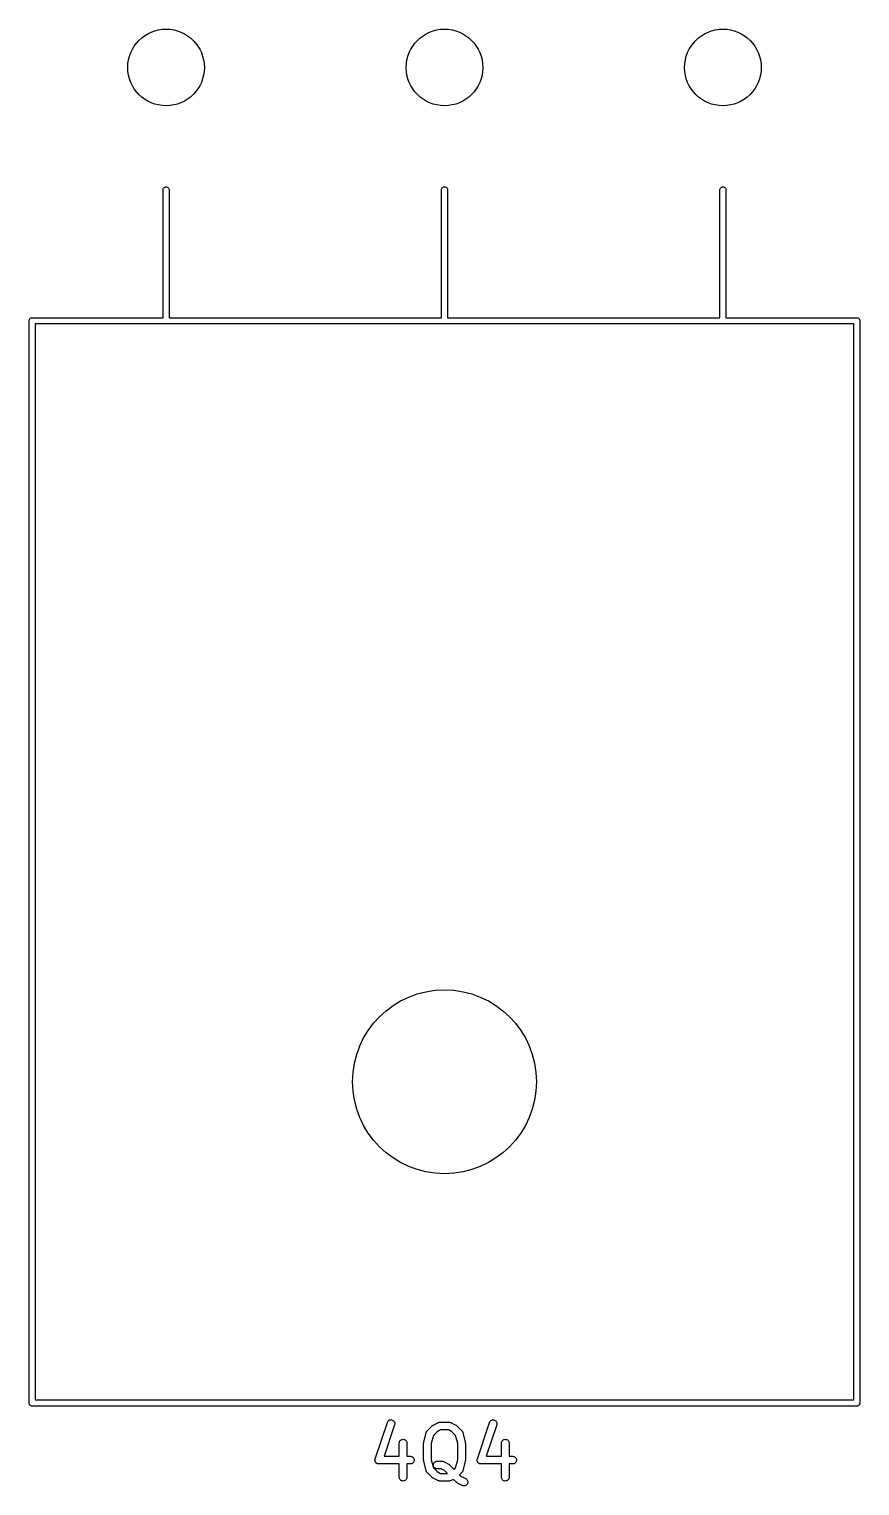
# Model space of a CAD drawing. Extents: x 0.77 to 9.62, y -5.42 to -2.18.
# Drawn here: x 2.794 to 3.435, y -5.418 to -4.295 of the extents above; entities that cross this region are included whole.
import ezdxf

# ---------------------------------------------------------------- set-up
doc = ezdxf.new("R2010")
doc.units = 0
doc.header["$MEASUREMENT"] = 0
doc.layers.add('BLACK', color=7, linetype='CONTINUOUS')

msp = doc.modelspace()

# ---------------------------------------------------------------- linework, layer by layer
at = {"layer": 'BLACK', "linetype": 'CONTINUOUS'}
for p, q in [((2.89764, -4.41937), (2.89767, -4.41903)), ((2.89764, -4.51791), (2.89764, -4.41937)), ((2.89767, -4.41903), (2.89781, -4.41858)), ((2.89781, -4.41858), (2.89803, -4.41817)), ((2.89803, -4.41817), (2.89832, -4.41781)), ((2.89832, -4.41781), (2.89868, -4.41751)), ((2.89868, -4.41751), (2.89909, -4.4173)), ((2.89909, -4.4173), (2.89954, -4.41716)), ((2.89954, -4.41716), (2.9, -4.41711)), ((2.9, -4.41711), (2.90046, -4.41716)), ((2.90046, -4.41716), (2.90091, -4.4173)), ((2.90091, -4.4173), (2.90132, -4.41751)), ((2.90132, -4.41751), (2.90168, -4.41781)), ((2.90168, -4.41781), (2.90197, -4.41817)), ((2.90197, -4.41817), (2.90219, -4.41858)), ((2.90219, -4.41858), (2.90233, -4.41903)), ((2.90233, -4.41903), (2.90236, -4.41937)), ((2.90236, -4.41937), (2.90236, -4.51791)), ((3.1122, -4.41937), (3.11224, -4.41903)), ((3.1122, -4.51791), (3.1122, -4.41937)), ((3.11224, -4.41903), (3.11237, -4.41858)), ((3.11237, -4.41858), (3.11259, -4.41817)), ((3.11259, -4.41817), (3.11289, -4.41781)), ((3.11289, -4.41781), (3.11325, -4.41751)), ((3.11325, -4.41751), (3.11366, -4.4173)), ((3.11366, -4.4173), (3.1141, -4.41716)), ((3.1141, -4.41716), (3.11457, -4.41711)), ((3.11457, -4.41711), (3.11503, -4.41716)), ((3.11503, -4.41716), (3.11548, -4.4173)), ((3.11548, -4.4173), (3.11589, -4.41751)), ((3.11589, -4.41751), (3.11625, -4.41781)), ((3.11625, -4.41781), (3.11654, -4.41817)), ((3.11654, -4.41817), (3.11676, -4.41858)), ((3.11676, -4.41858), (3.11689, -4.41903)), ((3.11689, -4.41903), (3.11693, -4.41937)), ((3.11693, -4.41937), (3.11693, -4.51791)), ((3.32677, -4.41937), (3.32681, -4.41903)), ((3.32677, -4.51791), (3.32677, -4.41937)), ((3.32681, -4.41903), (3.32694, -4.41858)), ((3.32694, -4.41858), (3.32716, -4.41817)), ((3.32716, -4.41817), (3.32746, -4.41781)), ((3.32746, -4.41781), (3.32782, -4.41751)), ((3.32782, -4.41751), (3.32823, -4.4173)), ((3.32823, -4.4173), (3.32867, -4.41716)), ((3.32867, -4.41716), (3.32913, -4.41711)), ((3.32913, -4.41711), (3.3296, -4.41716)), ((3.3296, -4.41716), (3.33004, -4.4173)), ((3.33004, -4.4173), (3.33045, -4.41751)), ((3.33045, -4.41751), (3.33081, -4.41781)), ((3.33081, -4.41781), (3.33111, -4.41817)), ((3.33111, -4.41817), (3.33133, -4.41858)), ((3.33133, -4.41858), (3.33146, -4.41903)), ((3.33146, -4.41903), (3.3315, -4.41937)), ((3.3315, -4.41937), (3.3315, -4.51791)), ((2.79448, -4.52028), (2.79452, -4.51981)), ((2.79449, -4.52039), (2.79448, -4.52028)), ((2.79449, -5.35441), (2.79449, -4.52039)), ((2.79452, -4.51981), (2.79466, -4.51937)), ((2.79466, -4.51937), (2.79488, -4.51896)), ((2.79488, -4.51896), (2.79517, -4.5186)), ((2.79517, -4.5186), (2.79553, -4.5183)), ((2.79553, -4.5183), (2.79594, -4.51808)), ((2.79594, -4.51808), (2.79639, -4.51795)), ((2.79639, -4.51795), (2.79673, -4.51791)), ((2.79673, -4.51791), (2.79685, -4.5179)), ((2.79685, -4.5179), (2.79697, -4.51791)), ((2.79697, -4.51791), (2.89764, -4.51791)), ((2.89988, -4.52264), (2.79921, -4.52264)), ((2.79921, -4.52264), (2.79921, -5.35217)), ((2.9, -4.52265), (2.89988, -4.52264)), ((2.90012, -4.52264), (2.9, -4.52265)), ((3.11445, -4.52264), (2.90012, -4.52264)), ((2.90236, -4.51791), (3.1122, -4.51791)), ((3.11457, -4.52265), (3.11445, -4.52264)), ((3.11468, -4.52264), (3.11457, -4.52265)), ((3.32902, -4.52264), (3.11468, -4.52264)), ((3.11693, -4.51791), (3.32677, -4.51791)), ((3.32913, -4.52265), (3.32902, -4.52264)), ((3.32925, -4.52264), (3.32913, -4.52265)), ((3.42992, -4.52264), (3.32925, -4.52264)), ((3.3315, -4.51791), (3.43217, -4.51791)), ((3.42992, -5.35217), (3.42992, -4.52264)), ((3.43217, -4.51791), (3.43228, -4.5179)), ((3.43228, -4.5179), (3.4324, -4.51791)), ((3.4324, -4.51791), (3.4324, -4.51791)), ((3.4324, -4.51791), (3.43275, -4.51795)), ((3.43275, -4.51795), (3.43319, -4.51808)), ((3.43319, -4.51808), (3.4336, -4.5183)), ((3.4336, -4.5183), (3.43396, -4.5186)), ((3.43396, -4.5186), (3.43426, -4.51896)), ((3.43426, -4.51896), (3.43448, -4.51937)), ((3.43448, -4.51937), (3.43461, -4.51981)), ((3.43461, -4.51981), (3.43466, -4.52028)), ((3.43466, -4.52028), (3.43465, -4.52039)), ((3.43465, -4.52039), (3.43465, -5.35441)), ((2.79448, -5.35453), (2.79449, -5.35441)), ((2.79452, -5.35499), (2.79448, -5.35453)), ((2.79466, -5.35544), (2.79452, -5.35499)), ((2.79488, -5.35585), (2.79466, -5.35544)), ((2.79517, -5.35621), (2.79488, -5.35585)), ((2.79553, -5.3565), (2.79517, -5.35621)), ((2.79921, -5.35217), (3.42992, -5.35217)), ((3.43396, -5.35621), (3.4336, -5.3565)), ((3.43426, -5.35585), (3.43396, -5.35621)), ((3.43448, -5.35544), (3.43426, -5.35585)), ((3.43461, -5.35499), (3.43448, -5.35544)), ((3.43465, -5.35464), (3.43461, -5.35499)), ((3.43465, -5.35441), (3.43466, -5.35453)), ((3.43466, -5.35453), (3.43465, -5.35464)), ((2.79594, -5.35672), (2.79553, -5.3565)), ((2.79639, -5.35686), (2.79594, -5.35672)), ((2.79673, -5.35689), (2.79639, -5.35686)), ((2.79685, -5.3569), (2.79673, -5.35689)), ((2.79673, -5.35689), (2.79673, -5.35689)), ((2.79697, -5.35689), (2.79685, -5.3569)), ((3.43217, -5.35689), (2.79697, -5.35689)), ((3.07257, -5.36761), (3.07314, -5.36752)), ((3.07314, -5.36752), (3.07371, -5.36754)), ((3.07371, -5.36754), (3.07428, -5.36767)), ((3.15131, -5.36761), (3.15188, -5.36752)), ((3.15188, -5.36752), (3.15245, -5.36754)), ((3.15245, -5.36754), (3.15302, -5.36767)), ((3.43228, -5.3569), (3.43217, -5.35689)), ((3.43275, -5.35686), (3.43228, -5.3569)), ((3.43319, -5.35672), (3.43275, -5.35686)), ((3.4336, -5.3565), (3.43319, -5.35672)), ((3.06115, -5.39765), (3.07052, -5.36953)), ((3.07612, -5.3714), (3.06804, -5.39563)), ((3.07052, -5.36953), (3.07053, -5.36949)), ((3.07053, -5.36949), (3.07078, -5.36897)), ((3.07078, -5.36897), (3.07112, -5.3685)), ((3.07112, -5.3685), (3.07154, -5.36811)), ((3.07154, -5.36811), (3.07203, -5.36781)), ((3.07203, -5.36781), (3.07257, -5.36761)), ((3.07428, -5.36767), (3.0748, -5.36791)), ((3.0748, -5.36791), (3.07527, -5.36824)), ((3.07527, -5.36824), (3.07566, -5.36866)), ((3.07566, -5.36866), (3.07597, -5.36915)), ((3.07597, -5.36915), (3.07617, -5.36969)), ((3.07625, -5.37083), (3.07612, -5.3714)), ((3.07617, -5.36969), (3.07627, -5.37026)), ((3.07627, -5.37026), (3.07625, -5.37083)), ((3.09858, -5.38475), (3.10045, -5.37725)), ((3.10045, -5.37725), (3.10046, -5.37721)), ((3.10046, -5.37721), (3.10053, -5.37702)), ((3.10053, -5.37702), (3.10059, -5.37683)), ((3.10059, -5.37683), (3.10063, -5.37675)), ((3.10063, -5.37675), (3.10067, -5.37667)), ((3.10067, -5.37667), (3.10077, -5.3765)), ((3.10077, -5.3765), (3.10086, -5.37632)), ((3.10086, -5.37632), (3.10092, -5.37625)), ((3.10092, -5.37625), (3.10097, -5.37618)), ((3.10097, -5.37618), (3.1011, -5.37603)), ((3.1011, -5.37603), (3.10123, -5.37587)), ((3.10123, -5.37587), (3.10498, -5.37212)), ((3.10498, -5.37212), (3.10501, -5.3721)), ((3.10501, -5.3721), (3.10514, -5.37199)), ((3.10514, -5.37199), (3.10526, -5.37188)), ((3.10526, -5.37188), (3.10536, -5.37181)), ((3.10536, -5.37181), (3.10546, -5.37174)), ((3.10546, -5.37174), (3.10561, -5.37166)), ((3.10561, -5.37166), (3.10575, -5.37157)), ((3.10575, -5.37157), (3.1095, -5.3697)), ((3.10882, -5.37664), (3.10598, -5.37947)), ((3.11151, -5.37529), (3.10882, -5.37664)), ((3.1095, -5.3697), (3.10953, -5.36968)), ((3.10953, -5.36968), (3.10962, -5.36965)), ((3.10962, -5.36965), (3.10969, -5.36961)), ((3.10969, -5.36961), (3.10989, -5.36955)), ((3.10989, -5.36955), (3.11007, -5.36948)), ((3.11007, -5.36948), (3.11016, -5.36947)), ((3.11016, -5.36947), (3.11024, -5.36944)), ((3.11024, -5.36944), (3.11044, -5.36942)), ((3.11044, -5.36942), (3.11064, -5.36939)), ((3.11064, -5.36939), (3.11073, -5.36939)), ((3.11073, -5.36939), (3.11082, -5.36939)), ((3.11082, -5.36939), (3.11832, -5.36939)), ((3.11762, -5.37529), (3.11151, -5.37529)), ((3.12032, -5.37664), (3.11762, -5.37529)), ((3.11832, -5.36939), (3.11836, -5.36939)), ((3.11836, -5.36939), (3.11844, -5.36939)), ((3.11844, -5.36939), (3.11853, -5.36939)), ((3.11853, -5.36939), (3.11873, -5.36943)), ((3.11873, -5.36943), (3.11893, -5.36945)), ((3.11893, -5.36945), (3.11901, -5.36948)), ((3.11901, -5.36948), (3.1191, -5.36949)), ((3.1191, -5.36949), (3.11929, -5.36956)), ((3.11929, -5.36956), (3.11948, -5.36962)), ((3.11948, -5.36962), (3.11956, -5.36967)), ((3.11956, -5.36967), (3.11964, -5.3697)), ((3.11964, -5.3697), (3.12339, -5.37157)), ((3.12315, -5.37947), (3.12032, -5.37664)), ((3.12339, -5.37157), (3.12342, -5.37159)), ((3.12342, -5.37159), (3.12356, -5.37168)), ((3.12356, -5.37168), (3.12371, -5.37176)), ((3.12371, -5.37176), (3.1238, -5.37184)), ((3.1238, -5.37184), (3.12391, -5.3719)), ((3.12391, -5.3719), (3.12403, -5.37202)), ((3.12403, -5.37202), (3.12415, -5.37212)), ((3.12415, -5.37212), (3.1279, -5.37587)), ((3.1279, -5.37587), (3.12793, -5.3759)), ((3.12793, -5.3759), (3.12806, -5.37606)), ((3.12806, -5.37606), (3.12819, -5.37621)), ((3.12819, -5.37621), (3.12824, -5.37628)), ((3.12824, -5.37628), (3.12829, -5.37635)), ((3.12829, -5.37635), (3.12838, -5.37653)), ((3.12838, -5.37653), (3.12849, -5.3767)), ((3.12849, -5.3767), (3.12852, -5.37679)), ((3.12852, -5.37679), (3.12856, -5.37687)), ((3.12856, -5.37687), (3.12861, -5.37706)), ((3.12861, -5.37706), (3.12868, -5.37725)), ((3.12868, -5.37725), (3.13055, -5.38475)), ((3.13989, -5.39765), (3.14926, -5.36953)), ((3.15486, -5.3714), (3.14679, -5.39563)), ((3.14926, -5.36953), (3.14927, -5.36949)), ((3.14927, -5.36949), (3.14952, -5.36897)), ((3.14952, -5.36897), (3.14986, -5.3685)), ((3.14986, -5.3685), (3.15028, -5.36811)), ((3.15028, -5.36811), (3.15077, -5.36781)), ((3.15077, -5.36781), (3.15131, -5.36761)), ((3.15302, -5.36767), (3.15354, -5.36791)), ((3.15354, -5.36791), (3.15401, -5.36824)), ((3.15401, -5.36824), (3.1544, -5.36866)), ((3.1544, -5.36866), (3.15471, -5.36915)), ((3.15471, -5.36915), (3.15491, -5.36969)), ((3.15499, -5.37083), (3.15486, -5.3714)), ((3.15491, -5.36969), (3.15501, -5.37026)), ((3.15501, -5.37026), (3.15499, -5.37083)), ((3.07974, -5.38542), (3.07981, -5.38485)), ((3.07974, -5.38546), (3.07974, -5.38542)), ((3.07974, -5.39563), (3.07974, -5.38546)), ((3.07981, -5.38485), (3.07998, -5.3843)), ((3.07998, -5.3843), (3.08026, -5.38379)), ((3.08026, -5.38379), (3.08063, -5.38335)), ((3.08063, -5.38335), (3.08108, -5.38299)), ((3.08108, -5.38299), (3.08159, -5.38272)), ((3.08159, -5.38272), (3.08214, -5.38256)), ((3.08214, -5.38256), (3.08272, -5.38251)), ((3.08272, -5.38251), (3.08329, -5.38257)), ((3.08329, -5.38257), (3.08384, -5.38274)), ((3.08384, -5.38274), (3.08435, -5.38301)), ((3.08435, -5.38301), (3.08479, -5.38338)), ((3.08479, -5.38338), (3.08516, -5.38383)), ((3.08516, -5.38383), (3.08543, -5.38434)), ((3.08543, -5.38434), (3.08559, -5.38489)), ((3.08559, -5.38489), (3.08565, -5.38546)), ((3.08565, -5.38546), (3.08565, -5.39563)), ((3.09849, -5.38532), (3.09853, -5.38508)), ((3.0985, -5.38537), (3.09849, -5.38532)), ((3.09849, -5.38542), (3.0985, -5.38537)), ((3.09849, -5.38546), (3.09849, -5.38542)), ((3.09849, -5.39858), (3.09849, -5.38546)), ((3.09853, -5.38508), (3.09856, -5.38485)), ((3.09856, -5.38485), (3.09857, -5.3848)), ((3.09857, -5.3848), (3.09858, -5.38475)), ((3.10598, -5.37947), (3.1044, -5.38582)), ((3.1044, -5.38582), (3.1044, -5.39822)), ((3.12474, -5.38582), (3.12315, -5.37947)), ((3.12474, -5.39822), (3.12474, -5.38582)), ((3.13055, -5.38475), (3.13056, -5.38479)), ((3.13056, -5.38479), (3.13057, -5.38484)), ((3.13057, -5.38484), (3.13059, -5.38489)), ((3.13059, -5.38489), (3.13061, -5.38512)), ((3.13061, -5.38512), (3.13064, -5.38536)), ((3.13064, -5.38536), (3.13064, -5.38541)), ((3.13064, -5.38541), (3.13064, -5.38546)), ((3.13064, -5.38546), (3.13064, -5.39858)), ((3.15848, -5.38542), (3.15855, -5.38485)), ((3.15848, -5.38546), (3.15848, -5.38542)), ((3.15848, -5.39563), (3.15848, -5.38546)), ((3.15855, -5.38485), (3.15872, -5.3843)), ((3.15872, -5.3843), (3.159, -5.38379)), ((3.159, -5.38379), (3.15937, -5.38335)), ((3.15937, -5.38335), (3.15982, -5.38299)), ((3.15982, -5.38299), (3.16033, -5.38272)), ((3.16033, -5.38272), (3.16088, -5.38256)), ((3.16088, -5.38256), (3.16146, -5.38251)), ((3.16146, -5.38251), (3.16203, -5.38257)), ((3.16203, -5.38257), (3.16258, -5.38274)), ((3.16258, -5.38274), (3.16309, -5.38301)), ((3.16309, -5.38301), (3.16353, -5.38338)), ((3.16353, -5.38338), (3.1639, -5.38383)), ((3.1639, -5.38383), (3.16417, -5.38434)), ((3.16417, -5.38434), (3.16433, -5.38489)), ((3.16433, -5.38489), (3.16439, -5.38546)), ((3.16439, -5.38546), (3.16439, -5.39563)), ((3.061, -5.39856), (3.06101, -5.39839)), ((3.06101, -5.39868), (3.061, -5.39856)), ((3.061, -5.39879), (3.06101, -5.39868)), ((3.06103, -5.39896), (3.061, -5.39879)), ((3.06101, -5.39839), (3.06102, -5.39821)), ((3.06102, -5.39821), (3.06104, -5.3981)), ((3.06105, -5.39914), (3.06103, -5.39896)), ((3.06104, -5.3981), (3.06106, -5.39799)), ((3.06108, -5.39925), (3.06105, -5.39914)), ((3.06106, -5.39799), (3.06111, -5.39782)), ((3.0611, -5.39936), (3.06108, -5.39925)), ((3.06116, -5.39952), (3.0611, -5.39936)), ((3.06111, -5.39782), (3.06115, -5.39765)), ((3.06121, -5.39969), (3.06116, -5.39952)), ((3.06126, -5.39979), (3.06121, -5.39969)), ((3.0613, -5.3999), (3.06126, -5.39979)), ((3.0614, -5.40005), (3.0613, -5.3999)), ((3.06148, -5.4002), (3.0614, -5.40005)), ((3.06155, -5.40029), (3.06148, -5.4002)), ((3.06161, -5.40038), (3.06155, -5.40029)), ((3.06173, -5.40051), (3.06161, -5.40038)), ((3.06184, -5.40065), (3.06173, -5.40051)), ((3.06192, -5.40072), (3.06184, -5.40065)), ((3.062, -5.40081), (3.06192, -5.40072)), ((3.06214, -5.40091), (3.062, -5.40081)), ((3.06228, -5.40102), (3.06214, -5.40091)), ((3.06238, -5.40108), (3.06228, -5.40102)), ((3.06247, -5.40114), (3.06238, -5.40108)), ((3.06263, -5.40121), (3.06247, -5.40114)), ((3.06278, -5.4013), (3.06263, -5.40121)), ((3.06804, -5.39563), (3.07974, -5.39563)), ((3.08565, -5.39563), (3.08832, -5.39563)), ((3.08832, -5.39563), (3.08836, -5.39563)), ((3.08836, -5.39563), (3.08893, -5.3957)), ((3.08893, -5.3957), (3.08948, -5.39587)), ((3.08995, -5.40104), (3.08945, -5.40131)), ((3.08948, -5.39587), (3.08999, -5.39615)), ((3.0904, -5.40068), (3.08995, -5.40104)), ((3.08999, -5.39615), (3.09043, -5.39652)), ((3.09077, -5.40024), (3.0904, -5.40068)), ((3.09043, -5.39652), (3.09079, -5.39697)), ((3.09104, -5.39973), (3.09077, -5.40024)), ((3.09079, -5.39697), (3.09106, -5.39748)), ((3.09121, -5.39918), (3.09104, -5.39973)), ((3.09106, -5.39748), (3.09122, -5.39803)), ((3.09127, -5.39861), (3.09121, -5.39918)), ((3.09122, -5.39803), (3.09127, -5.39861)), ((3.0985, -5.39864), (3.09849, -5.39858)), ((3.09849, -5.39869), (3.0985, -5.39864)), ((3.09852, -5.39892), (3.09849, -5.39869)), ((3.09855, -5.39916), (3.09852, -5.39892)), ((3.09856, -5.39921), (3.09855, -5.39916)), ((3.09857, -5.39926), (3.09856, -5.39921)), ((3.09858, -5.3993), (3.09857, -5.39926)), ((3.10045, -5.4068), (3.09858, -5.3993)), ((3.1044, -5.39822), (3.10598, -5.40457)), ((3.10605, -5.40174), (3.10622, -5.40119)), ((3.10622, -5.40119), (3.10649, -5.40068)), ((3.10649, -5.40068), (3.10686, -5.40024)), ((3.10686, -5.40024), (3.10731, -5.39987)), ((3.10731, -5.39987), (3.10782, -5.3996)), ((3.10782, -5.3996), (3.10837, -5.39944)), ((3.10837, -5.39944), (3.10894, -5.39938)), ((3.10894, -5.39938), (3.11269, -5.39938)), ((3.11269, -5.39938), (3.11273, -5.39938)), ((3.11273, -5.39938), (3.11282, -5.39939)), ((3.11282, -5.39939), (3.11291, -5.39939)), ((3.11291, -5.39939), (3.11311, -5.39942)), ((3.11311, -5.39942), (3.11331, -5.39945)), ((3.11331, -5.39945), (3.11339, -5.39947)), ((3.11339, -5.39947), (3.11347, -5.39949)), ((3.11347, -5.39949), (3.11366, -5.39956)), ((3.11366, -5.39956), (3.11386, -5.39962)), ((3.11386, -5.39962), (3.11393, -5.39966)), ((3.11393, -5.39966), (3.11401, -5.39969)), ((3.11401, -5.39969), (3.11776, -5.40157)), ((3.12315, -5.40457), (3.12474, -5.39822)), ((3.13055, -5.3993), (3.12868, -5.4068)), ((3.13056, -5.39925), (3.13055, -5.3993)), ((3.13058, -5.3992), (3.13056, -5.39925)), ((3.1306, -5.39896), (3.13058, -5.3992)), ((3.13064, -5.39873), (3.1306, -5.39896)), ((3.13064, -5.39858), (3.13064, -5.39863)), ((3.13064, -5.39863), (3.13064, -5.39868)), ((3.13064, -5.39868), (3.13064, -5.39873)), ((3.13974, -5.39856), (3.13975, -5.39839)), ((3.13975, -5.39868), (3.13974, -5.39856)), ((3.13974, -5.39879), (3.13975, -5.39868)), ((3.13977, -5.39896), (3.13974, -5.39879)), ((3.13975, -5.39839), (3.13976, -5.39821)), ((3.13976, -5.39821), (3.13978, -5.3981)), ((3.13979, -5.39914), (3.13977, -5.39896)), ((3.13978, -5.3981), (3.1398, -5.39799)), ((3.13982, -5.39925), (3.13979, -5.39914)), ((3.1398, -5.39799), (3.13985, -5.39782)), ((3.13984, -5.39936), (3.13982, -5.39925)), ((3.1399, -5.39952), (3.13984, -5.39936)), ((3.13985, -5.39782), (3.13989, -5.39765)), ((3.13995, -5.39969), (3.1399, -5.39952)), ((3.14, -5.39979), (3.13995, -5.39969)), ((3.14004, -5.3999), (3.14, -5.39979)), ((3.14014, -5.40005), (3.14004, -5.3999)), ((3.14022, -5.4002), (3.14014, -5.40005)), ((3.14029, -5.40029), (3.14022, -5.4002)), ((3.14035, -5.40038), (3.14029, -5.40029)), ((3.14047, -5.40051), (3.14035, -5.40038)), ((3.14058, -5.40065), (3.14047, -5.40051)), ((3.14067, -5.40072), (3.14058, -5.40065)), ((3.14074, -5.40081), (3.14067, -5.40072)), ((3.14089, -5.40091), (3.14074, -5.40081)), ((3.14102, -5.40102), (3.14089, -5.40091)), ((3.14112, -5.40108), (3.14102, -5.40102)), ((3.14121, -5.40114), (3.14112, -5.40108)), ((3.14137, -5.40121), (3.14121, -5.40114)), ((3.14153, -5.4013), (3.14137, -5.40121)), ((3.14679, -5.39563), (3.15848, -5.39563)), ((3.16439, -5.39563), (3.16706, -5.39563)), ((3.16706, -5.39563), (3.1671, -5.39563)), ((3.1671, -5.39563), (3.16767, -5.3957)), ((3.16767, -5.3957), (3.16822, -5.39587)), ((3.16869, -5.40104), (3.16819, -5.40131)), ((3.16822, -5.39587), (3.16873, -5.39615)), ((3.16914, -5.40068), (3.16869, -5.40104)), ((3.16873, -5.39615), (3.16917, -5.39652)), ((3.16951, -5.40024), (3.16914, -5.40068)), ((3.16917, -5.39652), (3.16953, -5.39697)), ((3.16978, -5.39973), (3.16951, -5.40024)), ((3.16953, -5.39697), (3.1698, -5.39748)), ((3.16995, -5.39918), (3.16978, -5.39973)), ((3.1698, -5.39748), (3.16996, -5.39803)), ((3.17001, -5.39861), (3.16995, -5.39918)), ((3.16996, -5.39803), (3.17001, -5.39861)), ((3.06289, -5.40133), (3.06278, -5.4013)), ((3.06299, -5.40138), (3.06289, -5.40133)), ((3.06317, -5.40142), (3.06299, -5.40138)), ((3.06333, -5.40147), (3.06317, -5.40142)), ((3.06345, -5.40149), (3.06333, -5.40147)), ((3.06356, -5.40151), (3.06345, -5.40149)), ((3.06373, -5.40152), (3.06356, -5.40151)), ((3.06391, -5.40154), (3.06373, -5.40152)), ((3.06395, -5.40154), (3.06391, -5.40154)), ((3.07974, -5.40154), (3.06395, -5.40154)), ((3.07974, -5.41171), (3.07974, -5.40154)), ((3.0798, -5.41228), (3.07974, -5.41171)), ((3.07997, -5.41283), (3.0798, -5.41228)), ((3.08558, -5.41232), (3.08541, -5.41287)), ((3.08565, -5.41175), (3.08558, -5.41232)), ((3.08832, -5.40154), (3.08565, -5.40154)), ((3.08565, -5.40154), (3.08565, -5.41171)), ((3.08565, -5.41171), (3.08565, -5.41175)), ((3.08889, -5.40148), (3.08832, -5.40154)), ((3.08945, -5.40131), (3.08889, -5.40148)), ((3.10052, -5.40699), (3.10045, -5.4068)), ((3.10058, -5.40718), (3.10052, -5.40699)), ((3.10062, -5.40726), (3.10058, -5.40718)), ((3.10065, -5.40734), (3.10062, -5.40726)), ((3.10075, -5.40751), (3.10065, -5.40734)), ((3.10084, -5.40769), (3.10075, -5.40751)), ((3.1009, -5.40776), (3.10084, -5.40769)), ((3.10094, -5.40784), (3.1009, -5.40776)), ((3.10108, -5.40799), (3.10094, -5.40784)), ((3.1012, -5.40814), (3.10108, -5.40799)), ((3.10123, -5.40817), (3.1012, -5.40814)), ((3.10498, -5.41192), (3.10123, -5.40817)), ((3.10511, -5.41203), (3.10498, -5.41192)), ((3.10523, -5.41214), (3.10511, -5.41203)), ((3.10533, -5.41221), (3.10523, -5.41214)), ((3.10543, -5.41229), (3.10533, -5.41221)), ((3.10557, -5.41237), (3.10543, -5.41229)), ((3.10571, -5.41246), (3.10557, -5.41237)), ((3.10575, -5.41247), (3.10571, -5.41246)), ((3.1095, -5.41435), (3.10575, -5.41247)), ((3.10598, -5.40457), (3.10882, -5.40741)), ((3.10599, -5.40231), (3.10605, -5.40174)), ((3.10604, -5.40289), (3.10599, -5.40231)), ((3.1062, -5.40344), (3.10604, -5.40289)), ((3.10647, -5.40395), (3.1062, -5.40344)), ((3.10683, -5.4044), (3.10647, -5.40395)), ((3.10727, -5.40477), (3.10683, -5.4044)), ((3.10778, -5.40505), (3.10727, -5.40477)), ((3.10833, -5.40522), (3.10778, -5.40505)), ((3.1089, -5.40529), (3.10833, -5.40522)), ((3.10882, -5.40741), (3.11151, -5.40876)), ((3.10894, -5.40529), (3.1089, -5.40529)), ((3.112, -5.40529), (3.10894, -5.40529)), ((3.11151, -5.40876), (3.11681, -5.40876)), ((3.11469, -5.40664), (3.112, -5.40529)), ((3.11681, -5.40876), (3.11469, -5.40664)), ((3.11776, -5.40157), (3.1178, -5.40159)), ((3.1178, -5.40159), (3.11794, -5.40168)), ((3.11794, -5.40168), (3.11808, -5.40176)), ((3.11808, -5.40176), (3.11818, -5.40183)), ((3.11818, -5.40183), (3.11828, -5.4019)), ((3.11828, -5.4019), (3.1184, -5.40202)), ((3.1184, -5.40202), (3.11853, -5.40212)), ((3.11853, -5.40212), (3.12207, -5.40566)), ((3.12207, -5.40566), (3.12315, -5.40457)), ((3.1279, -5.40817), (3.12624, -5.40983)), ((3.12624, -5.40983), (3.12756, -5.41116)), ((3.12756, -5.41116), (3.13089, -5.41282)), ((3.12803, -5.40802), (3.1279, -5.40817)), ((3.12817, -5.40787), (3.12803, -5.40802)), ((3.12821, -5.40779), (3.12817, -5.40787)), ((3.12827, -5.40773), (3.12821, -5.40779)), ((3.12836, -5.40755), (3.12827, -5.40773)), ((3.12847, -5.40738), (3.12836, -5.40755)), ((3.1285, -5.4073), (3.12847, -5.40738)), ((3.12854, -5.40722), (3.1285, -5.4073)), ((3.1286, -5.40703), (3.12854, -5.40722)), ((3.12867, -5.40684), (3.1286, -5.40703)), ((3.12868, -5.4068), (3.12867, -5.40684)), ((3.14163, -5.40133), (3.14153, -5.4013)), ((3.14174, -5.40138), (3.14163, -5.40133)), ((3.14191, -5.40142), (3.14174, -5.40138)), ((3.14207, -5.40147), (3.14191, -5.40142)), ((3.14219, -5.40149), (3.14207, -5.40147)), ((3.1423, -5.40151), (3.14219, -5.40149)), ((3.14247, -5.40152), (3.1423, -5.40151)), ((3.14265, -5.40154), (3.14247, -5.40152)), ((3.14269, -5.40154), (3.14265, -5.40154)), ((3.15848, -5.40154), (3.14269, -5.40154)), ((3.15848, -5.41171), (3.15848, -5.40154)), ((3.15854, -5.41228), (3.15848, -5.41171)), ((3.15871, -5.41283), (3.15854, -5.41228)), ((3.16432, -5.41232), (3.16415, -5.41287)), ((3.16439, -5.41175), (3.16432, -5.41232)), ((3.16706, -5.40154), (3.16439, -5.40154)), ((3.16439, -5.40154), (3.16439, -5.41171)), ((3.16439, -5.41171), (3.16439, -5.41175)), ((3.16763, -5.40148), (3.16706, -5.40154)), ((3.16819, -5.40131), (3.16763, -5.40148)), ((3.08024, -5.41334), (3.07997, -5.41283)), ((3.0806, -5.41379), (3.08024, -5.41334)), ((3.08104, -5.41416), (3.0806, -5.41379)), ((3.08155, -5.41443), (3.08104, -5.41416)), ((3.0821, -5.4146), (3.08155, -5.41443)), ((3.08268, -5.41466), (3.0821, -5.4146)), ((3.08325, -5.41461), (3.08268, -5.41466)), ((3.0838, -5.41445), (3.08325, -5.41461)), ((3.08431, -5.41418), (3.0838, -5.41445)), ((3.08476, -5.41382), (3.08431, -5.41418)), ((3.08513, -5.41338), (3.08476, -5.41382)), ((3.08541, -5.41287), (3.08513, -5.41338)), ((3.10958, -5.41438), (3.1095, -5.41435)), ((3.10965, -5.41442), (3.10958, -5.41438)), ((3.10985, -5.41448), (3.10965, -5.41442)), ((3.11003, -5.41456), (3.10985, -5.41448)), ((3.11012, -5.41457), (3.11003, -5.41456)), ((3.1102, -5.4146), (3.11012, -5.41457)), ((3.1104, -5.41462), (3.1102, -5.4146)), ((3.1106, -5.41465), (3.1104, -5.41462)), ((3.11069, -5.41465), (3.1106, -5.41465)), ((3.11078, -5.41466), (3.11069, -5.41465)), ((3.11082, -5.41466), (3.11078, -5.41466)), ((3.11832, -5.41466), (3.11082, -5.41466)), ((3.1184, -5.41465), (3.11832, -5.41466)), ((3.11849, -5.41466), (3.1184, -5.41465)), ((3.11869, -5.41462), (3.11849, -5.41466)), ((3.11889, -5.4146), (3.11869, -5.41462)), ((3.11897, -5.41458), (3.11889, -5.4146)), ((3.11906, -5.41457), (3.11897, -5.41458)), ((3.11925, -5.4145), (3.11906, -5.41457)), ((3.11944, -5.41444), (3.11925, -5.4145)), ((3.11952, -5.4144), (3.11944, -5.41444)), ((3.1196, -5.41437), (3.11952, -5.4144)), ((3.11964, -5.41435), (3.1196, -5.41437)), ((3.12148, -5.41343), (3.11964, -5.41435)), ((3.12373, -5.41567), (3.12148, -5.41343)), ((3.12386, -5.41578), (3.12373, -5.41567)), ((3.12397, -5.41589), (3.12386, -5.41578)), ((3.12408, -5.41596), (3.12397, -5.41589)), ((3.12417, -5.41604), (3.12408, -5.41596)), ((3.12432, -5.41611), (3.12417, -5.41604)), ((3.12446, -5.41621), (3.12432, -5.41611)), ((3.1245, -5.41622), (3.12446, -5.41621)), ((3.12824, -5.4181), (3.1245, -5.41622)), ((3.12878, -5.4183), (3.12824, -5.4181)), ((3.12935, -5.4184), (3.12878, -5.4183)), ((3.12993, -5.41839), (3.12935, -5.4184)), ((3.13049, -5.41826), (3.12993, -5.41839)), ((3.13102, -5.41803), (3.13049, -5.41826)), ((3.13089, -5.41282), (3.13092, -5.41284)), ((3.13092, -5.41284), (3.13141, -5.41315)), ((3.13149, -5.4177), (3.13102, -5.41803)), ((3.13141, -5.41315), (3.13182, -5.41355)), ((3.13189, -5.41728), (3.13149, -5.4177)), ((3.13182, -5.41355), (3.13215, -5.41402)), ((3.1322, -5.4168), (3.13189, -5.41728)), ((3.13215, -5.41402), (3.13238, -5.41455)), ((3.13241, -5.41626), (3.1322, -5.4168)), ((3.13238, -5.41455), (3.1325, -5.41512)), ((3.13251, -5.41569), (3.13241, -5.41626)), ((3.1325, -5.41512), (3.13251, -5.41569)), ((3.15898, -5.41334), (3.15871, -5.41283)), ((3.15934, -5.41379), (3.15898, -5.41334)), ((3.15978, -5.41416), (3.15934, -5.41379)), ((3.16029, -5.41443), (3.15978, -5.41416)), ((3.16084, -5.4146), (3.16029, -5.41443)), ((3.16142, -5.41466), (3.16084, -5.4146)), ((3.16199, -5.41461), (3.16142, -5.41466)), ((3.16254, -5.41445), (3.16199, -5.41461)), ((3.16305, -5.41418), (3.16254, -5.41445)), ((3.1635, -5.41382), (3.16305, -5.41418)), ((3.16387, -5.41338), (3.1635, -5.41382)), ((3.16415, -5.41287), (3.16387, -5.41338))]:
    msp.add_line(p, q, dxfattribs=at)
at = {"layer": 'BLACK'}
for centre, radius in [((2.9, -4.325), 0.02953), ((3.11457, -4.325), 0.02953), ((3.32913, -4.325), 0.02953), ((3.11457, -5.10689), 0.07087)]:
    msp.add_circle(centre, radius, dxfattribs=at)

doc.saveas('drawing.dxf')
